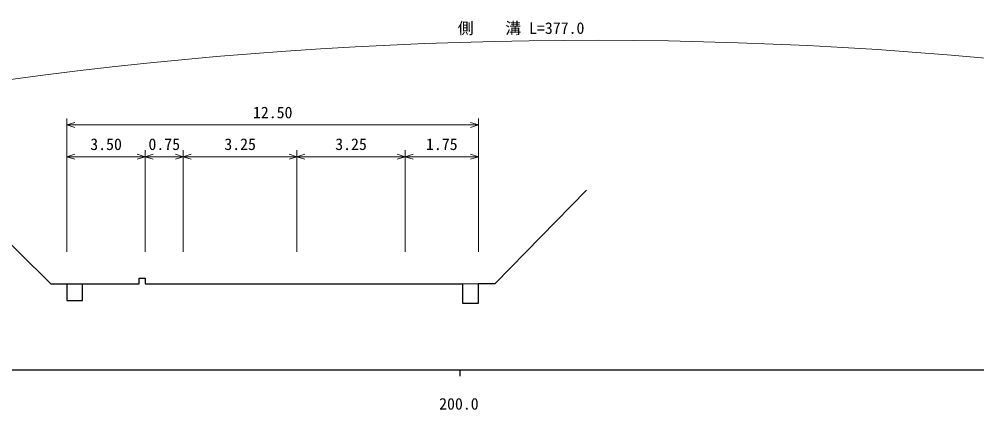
# Model space of a CAD drawing. Units: millimetres, scale not verified. Extents: x 40000 to 680000, y 20000 to 380000.
# Drawn here: x 198487 to 349538, y 198715 to 260308 of the extents above; entities that cross this region are included whole.
import ezdxf
from ezdxf.enums import TextEntityAlignment as Align

# ---------------------------------------------------------------- set-up
doc = ezdxf.new("R2010")
doc.units = ezdxf.units.MM
doc.header["$LTSCALE"] = 1000
for name, color, linetype, lineweight in [('M-BGD', 7, 'Continuous', 25), ('M-STR-HTXT', 7, 'Continuous', 13), ('M-TTL-BAND', 7, 'Continuous', 25)]:
    doc.layers.add(name, color=color, linetype=linetype, lineweight=lineweight)
doc.styles.add('ＭＳ ゴシック', font='')
doc.styles.get('ＭＳ ゴシック').set_extended_font_data('MS Gothic')

msp = doc.modelspace()

# ---------------------------------------------------------------- linework, layer by layer
at = {"layer": 'M-BGD'}
for p, q in [((206021, 218576), (208477, 218576)), ((268437, 218593), (270929, 218628))]:
    msp.add_line(p, q, dxfattribs=at)
for points in [[(188368, 233491), (203494, 218576), (206021, 218576), (206021, 215943), (208477, 215943), (208477, 218576), (217427, 218576), (217427, 219453), (218374, 219453), (218374, 218576), (258470, 218576)], [(258470, 218576), (268437, 218593), (268437, 215540), (270929, 215540), (270929, 218628), (273561, 218628), (287985, 233342)]]:
    msp.add_lwpolyline(points, dxfattribs=at)
for points, knots in [([(312461, 291057), (317793, 289770), (319591, 289599), (323797, 287689), (324782, 287241), (325285, 286882), (326290, 286479), (329747, 285093), (331553, 283781), (335222, 283140), (336466, 282922), (337175, 282817), (338439, 282801), (341648, 282761), (343442, 283076), (346652, 283055), (348676, 283042), (349808, 282888), (351816, 282632), (354918, 282236), (356690, 282070), (359690, 281192), (363058, 280207), (364698, 278980), (367903, 277552), (368863, 277124), (369348, 276740), (370358, 276451), (371317, 276177), (371924, 275984), (372898, 276197), (374474, 276541), (375143, 277336), (376624, 277975), (377526, 278365), (378030, 278632), (378994, 278822), (380488, 279115), (381383, 279218), (382889, 278991), (385296, 278628), (386631, 278210), (388886, 277294), (391888, 276076), (393418, 275054), (396359, 273695), (401245, 271437), (404065, 270357), (408957, 268113), (412561, 266461), (414603, 265577), (418116, 263739), (421208, 262121), (422232, 261532), (425908, 259365)], [0, 0, 0, 0, 1, 1, 1, 2, 2, 2, 3, 3, 3, 4, 4, 4, 5, 5, 5, 6, 6, 6, 7, 7, 7, 8, 8, 8, 9, 9, 9, 10, 10, 10, 11, 11, 11, 12, 12, 12, 13, 13, 13, 14, 14, 14, 15, 15, 15, 16, 16, 16, 17, 17, 17, 18, 18, 18, 18]), ([(324402, 290872), (327710, 289392), (328653, 288904), (331496, 287966), (333036, 287458), (333870, 287008), (335476, 286780), (340398, 286082), (343218, 286307), (348176, 285934), (350693, 285744), (352114, 285717), (354610, 285341), (357863, 284851), (359590, 284091), (362738, 283140), (364440, 282625), (365328, 282117), (367056, 281700), (368317, 281396), (369059, 281406), (370349, 281267), (371872, 281102), (372739, 280673), (374254, 280902), (375147, 281037), (375573, 281415), (376454, 281616), (377943, 281955), (378822, 281952), (380349, 281954), (381584, 281956), (382261, 281716), (383482, 281531), (385105, 281285), (386035, 281243), (387630, 280854), (391704, 279858), (393841, 278793), (397790, 277382), (399971, 276604), (401195, 276159), (403294, 275181), (410445, 271849), (413757, 268688), (420650, 264852), (424916, 262478), (427243, 260988), (431742, 259094), (433055, 258542), (433508, 258330), (435128, 257740)], [0, 0, 0, 0, 1, 1, 1, 2, 2, 2, 3, 3, 3, 4, 4, 4, 5, 5, 5, 6, 6, 6, 7, 7, 7, 8, 8, 8, 9, 9, 9, 10, 10, 10, 11, 11, 11, 12, 12, 12, 13, 13, 13, 14, 14, 14, 15, 15, 15, 16, 16, 16, 17, 17, 17, 17])]:
    msp.add_open_spline(points, degree=3, knots=knots, dxfattribs=at)
at = {"layer": 'M-STR-HTXT'}
for p, q in [((206021, 223628), (206021, 244628)), ((206021, 243628), (207271, 244003)), ((206021, 243628), (270929, 243628)), ((206021, 243628), (207271, 243253)), ((270929, 243628), (269679, 244003)), ((270929, 243628), (269679, 243253)), ((270929, 223628), (270929, 244628)), ((206021, 238628), (207271, 239003)), ((218374, 238628), (217124, 239003)), ((218374, 223628), (218374, 239628)), ((218374, 238628), (219624, 239003)), ((224378, 238628), (223128, 239003)), ((224378, 223628), (224378, 239628)), ((224378, 238628), (225628, 239003)), ((242302, 238628), (241052, 239003)), ((242302, 223628), (242302, 239628)), ((242302, 238628), (243552, 239003)), ((259360, 238628), (258110, 239003)), ((259360, 223628), (259360, 239628)), ((259360, 238628), (260610, 239003)), ((270929, 238628), (269679, 239003)), ((206021, 238628), (218374, 238628)), ((206021, 238628), (207271, 238253)), ((218374, 238628), (217124, 238253)), ((218374, 238628), (224378, 238628)), ((218374, 238628), (219624, 238253)), ((224378, 238628), (223128, 238253)), ((224378, 238628), (242302, 238628)), ((224378, 238628), (225628, 238253)), ((242302, 238628), (241052, 238253)), ((242302, 238628), (259360, 238628)), ((242302, 238628), (243552, 238253)), ((259360, 238628), (258110, 238253)), ((259360, 238628), (270929, 238628)), ((259360, 238628), (260610, 238253)), ((270929, 238628), (269679, 238253))]:
    msp.add_line(p, q, dxfattribs=at)
msp.add_arc((289034, -430089), 687064, 76.13909, 105.54286, dxfattribs=at)
at = {"layer": 'M-TTL-BAND'}
for p, q in [((40000, 205000), (579000, 205000)), ((268000, 205000), (268000, 204000))]:
    msp.add_line(p, q, dxfattribs=at)

# ---------------------------------------------------------------- texts
at = {"layer": 'M-STR-HTXT', "style": 'ＭＳ ゴシック'}
msp.add_text('側\u3000\u3000溝 L=377.0', height=1833, rotation=0.062, dxfattribs=at).set_placement((277654, 257430), align=Align.BOTTOM_CENTER)
for s, p in [('12.50', (238475, 244128)), ('3.50', (212197, 239128)), ('0.75', (221376, 239128)), ('3.25', (233340, 239128)), ('3.25', (250831, 239128)), ('1.75', (265144, 239128))]:
    msp.add_text(s, height=1833, dxfattribs=at).set_placement(p, align=Align.BOTTOM_CENTER)
at = {"layer": 'M-TTL-BAND', "style": 'ＭＳ ゴシック'}
msp.add_text('200.0', height=1833, dxfattribs=at).set_placement((267844, 198195), align=Align.BOTTOM_CENTER)

doc.saveas('drawing.dxf')
